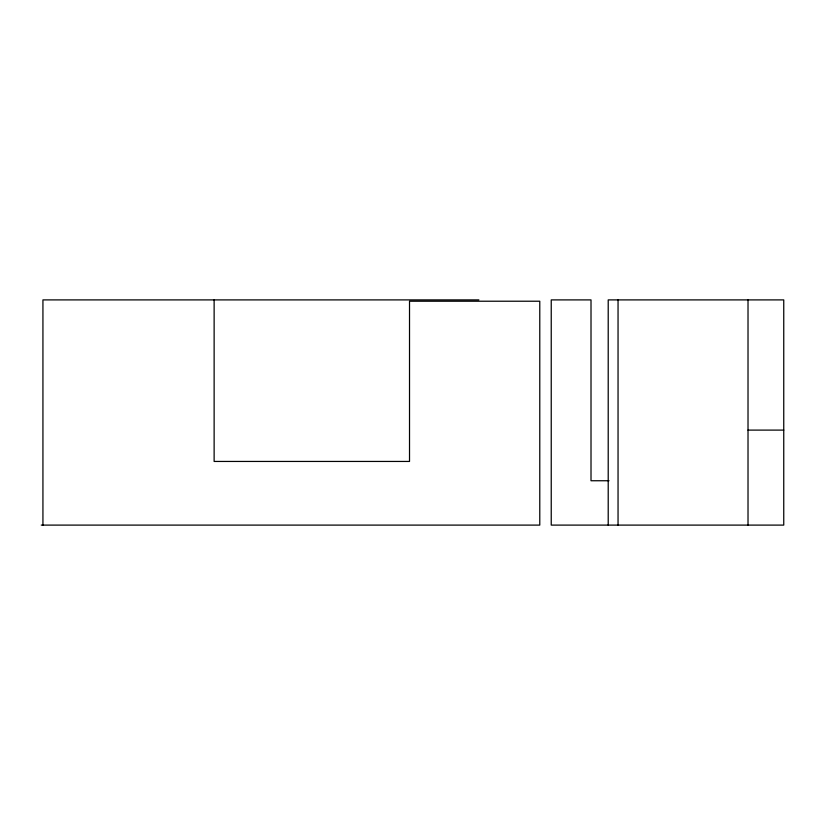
<?xml version="1.0" encoding="UTF-8"?>
<svg xmlns="http://www.w3.org/2000/svg" width="825" height="825" viewBox="0 0 825 825"><rect width="100%" height="100%" fill="white"/><g stroke="black" fill="none" stroke-linecap="round" stroke-linejoin="round"><path stroke-width="1.24" d="M478.892 299.898L42.931 299.898L42.931 525.102M748.017 430.103L783.75 430.103M609.025 480.748L591.009 480.748L591.009 299.898L551.234 299.898L551.234 525.102L783.75 525.102L783.75 299.898L608.211 299.898L608.211 525.102M41.25 525.102L539.777 525.102L539.777 301.218L409.52 301.218L409.52 461.443L214.129 461.443L214.129 299.898M748.017 299.898L748.017 525.102M618.049 299.898L618.049 525.102"/></g></svg>
